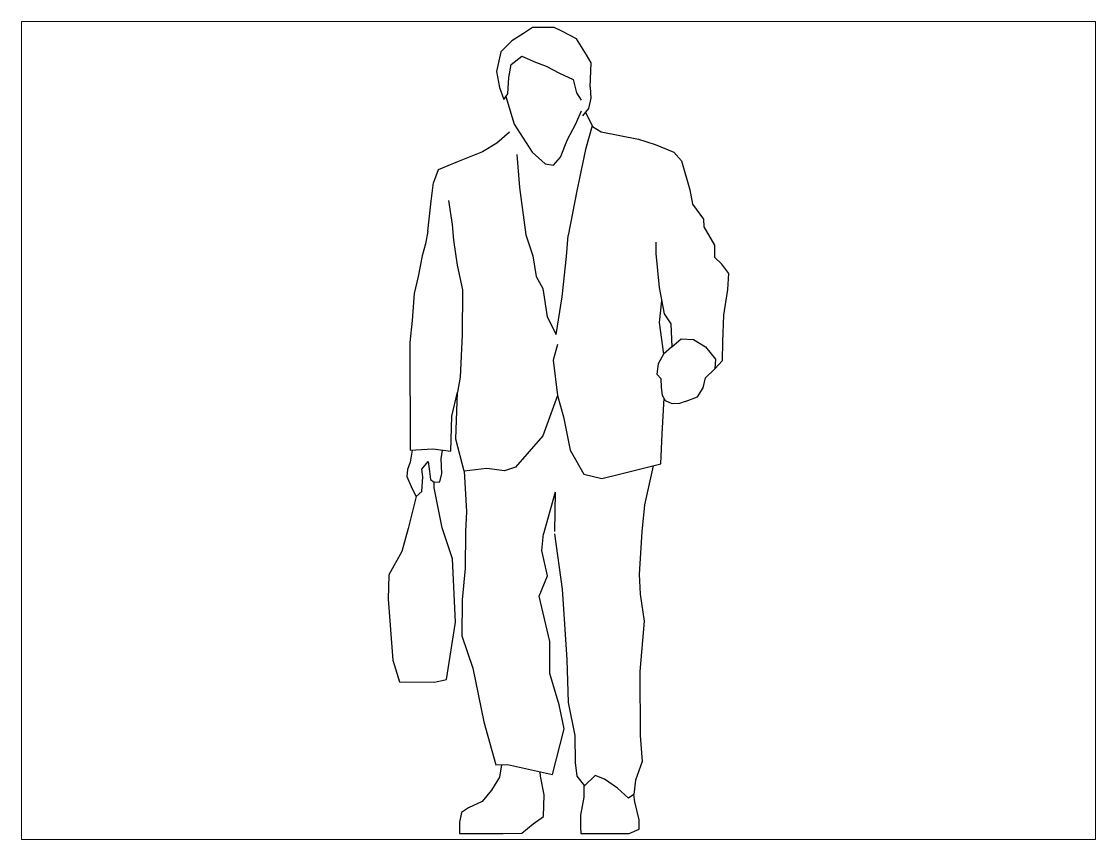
# Paper-space layout 'Layout1' of a CAD drawing. Header units: millimetres. Extents: x 1.05 to 9.45, y 0.8 to 7.2.
# The model-space entities are those that its viewports show. They can reach past a viewport. Long polylines and large blocks are cut down to what shows.
import ezdxf

# ---------------------------------------------------------------- set-up
doc = ezdxf.new("R2010")
doc.units = ezdxf.units.MM
doc.header["$MEASUREMENT"] = 0

# ---------------------------------------------------------------- blocks, each defined once
blk = doc.blocks.new('SYMBOL_Human_9_2D')
for p, q in [((-43.8, 1695.6), (-62.7, 1683.1)), ((1.5, 1695.6), (-43.8, 1695.6)), ((17.9, 1687.9), (1.5, 1695.6)), ((-62.7, 1683.1), (-87.2, 1667.2)), ((48.7, 1671.5), (17.9, 1687.9)), ((69.9, 1637.8), (48.7, 1671.5)), ((-87.2, 1667.2), (-110.4, 1644.1)), ((-110.4, 1644.1), (-119.6, 1603.1)), ((-88.7, 1617.6), (-66, 1635.4)), ((-66, 1635.4), (-37.6, 1622.4)), ((79.6, 1620.9), (69.9, 1637.8)), ((-119.6, 1603.1), (-113.3, 1568.9)), ((-93.5, 1590.1), (-88.7, 1617.6)), ((-37.6, 1622.4), (-14.9, 1614.2)), ((-14.9, 1614.2), (12.6, 1599.7)), ((77.7, 1569.8), (79.6, 1620.9)), ((-95.9, 1555.9), (-93.5, 1590.1)), ((12.6, 1599.7), (42, 1586.2)), ((42, 1586.2), (48.7, 1557.8)), ((-113.3, 1568.9), (-104.1, 1544.3)), ((48.7, 1557.8), (58.4, 1542.4)), ((-104.1, 1544.3), (-95.9, 1555.9)), ((-100, 1550.1), (-82.5, 1492.5)), ((46.5, 1491.5), (59.4, 1520.1)), ((-82.5, 1492.5), (-44.7, 1433.5)), ((29.9, 1460.2), (46.5, 1491.5)), ((81.3, 1488.9), (67.8, 1439)), ((15.2, 1422.5), (29.9, 1460.2)), ((-44.7, 1433.5), (-17.1, 1408.7)), ((0.4, 1405.9), (15.2, 1422.5)), ((67.8, 1439), (49.5, 1352.3)), ((-17.1, 1408.7), (0.4, 1405.9)), ((-257, 1330.1), (-251.7, 1369.4)), ((49.5, 1352.3), (31.1, 1257.8)), ((-263.9, 1267.5), (-257, 1330.1)), ((249.1, 1024.2), (231.7, 1008.7)), ((231.7, 1008.7), (220.2, 988.5)), ((220.2, 988.5), (217.3, 966.3)), ((217.3, 966.3), (226.9, 956.7)), ((314.7, 937.8), (319.5, 958.6)), ((303.1, 918.6), (314.7, 937.8)), ((9, 921.5), (21.5, 877.1)), ((277.1, 908.9), (303.1, 918.6)), ((21.5, 877.1), (35, 806.8)), ((35, 806.8), (64, 756.6)), ((139.2, 756.6), (225.7, 777.8)), ((64, 756.6), (101.6, 747)), ((101.6, 747), (139.2, 756.6)), ((45.8, 150), (49.3, 121.2)), ((49.3, 121.2), (65.6, 101.2)), ((65.6, 101.2), (87.8, 122.6))]:
    blk.add_line(p, q)
for points in [[(77.7, 1569.8), (78.6, 1546.7), (73.8, 1525), (61.5, 1509.8)], [(67.7, 1517.4), (82, 1487.4), (100.8, 1475.9), (178.9, 1460.4), (214.1, 1449.4)], [(-91.9, 1475.3), (-119.1, 1452.3), (-149, 1433.9), (-201.5, 1412.7), (-242, 1395.9), (-251.7, 1369.4)], [(214.1, 1449.4), (252.9, 1433.2), (269.3, 1414.9), (286.7, 1354.2), (292.5, 1324.3), (315.6, 1292.5), (316.6, 1276.1), (338.8, 1237.6), (338.8, 1212.5)], [(-76.9, 1428.4), (-71.1, 1359), (-57.6, 1259.8), (-43.1, 1215.4)], [(-220.5, 1331.6), (-212.8, 1281.5), (-209.9, 1248.2), (-202.2, 1195.7), (-190.6, 1143.7), (-191.6, 1049.2), (-195.5, 960.5), (-201.2, 928.7)], [(-263.9, 1267.5), (-268.8, 1240.5), (-275.5, 1215.4)], [(-43.1, 1215.4), (-36.3, 1171.6), (-21.9, 1146.6), (-13.2, 1086.8), (6.1, 1050.2), (18.6, 1129.2), (27.3, 1214), (31.1, 1257.8)], [(215.4, 1244), (215.3, 1220.2)], [(215.3, 1220.2), (222.1, 1148.5), (232.7, 1093.6), (247.2, 1072.4), (249.1, 1024.2), (268.4, 1040.5), (294.4, 1039.6), (319.5, 1024.2), (340.7, 998.1), (339.7, 977.9), (319.5, 958.6)], [(-275.5, 1215.4), (-284.4, 1171.7), (-292.2, 1135.9), (-297, 1079.6), (-301.9, 1033.1), (-300.9, 806.4), (-253.4, 809.3), (-215.6, 804.4), (-213.7, 878.1), (-201.2, 928.7)], [(339.7, 977.9), (355.2, 995.2), (356.1, 1034.8), (358.1, 1090.7), (366.8, 1144.6), (368.7, 1178.4), (354.2, 1197.7), (338.8, 1212.5)], [(227.4, 1121), (222.1, 1075.2), (231.7, 1008.7)], [(9, 1029), (-0.7, 995.7), (9, 921.5), (-21.9, 836.6), (-79.7, 771.1), (-102.9, 763.4), (-139.5, 768.2), (-187.7, 762.4), (-205.1, 829.9), (-201.2, 928.7)], [(277.1, 908.9), (264.9, 905), (250, 904.2), (235.9, 910.3), (229.4, 921.8), (227.2, 939.3), (226.9, 956.7)], [(225.7, 777.8), (228.5, 841.2), (232.7, 916.1)], [(-296.5, 806.6), (-300.7, 781.8), (-306.6, 766), (-307.7, 751.4), (-296.5, 725.1), (-288.2, 709), (-276.5, 719.9), (-274.1, 750.9), (-276.2, 767), (-263.4, 782.9), (-260.1, 762.1), (-258.2, 745.2), (-250.4, 739.7), (-238.5, 740.5), (-234.6, 757.9), (-235.6, 788.6), (-233.3, 806.7)], [(210.1, 774), (191.6, 692), (185.8, 634.8)], [(-187.7, 762.4), (-182.6, 677.5), (-184.6, 634.8)], [(-288.2, 709), (-305.2, 642.4), (-318.7, 593.6), (-345.6, 544.7), (-347, 493.7), (-337.1, 365.5), (-323.6, 319.5), (-249.9, 318.8), (-224.4, 324.4), (-206, 444.8), (-211.7, 578), (-233.6, 643.8), (-250.7, 727.4), (-250.4, 739.7)], [(3.5, 718.2), (-20.7, 631)], [(3.5, 718.2), (2.6, 635.8)], [(-184.6, 634.8), (-185.2, 558.6), (-191.6, 492.1), (-192.3, 416.3), (-168.9, 348.3), (-146.2, 235.7), (-120.7, 145), (-96.6, 145.8), (-1.5, 124.8), (22.4, 220.8), (12.5, 271.1), (-7.4, 337), (-7.4, 404.2), (-30, 499.9), (-12.3, 542.3), (-24.4, 595.5), (-20.7, 631)], [(185.8, 634.8), (180.4, 545.9), (182.5, 504.1), (191, 447.4), (181.8, 341.2), (182.5, 206.7), (186.8, 152.1)], [(2.5, 630.7), (18.2, 514.7), (28.1, 366.7), (30.9, 276.1), (45.1, 206.7), (45.8, 150)], [(-108.7, 145.4), (-112.9, 118.9), (-129.9, 91.6), (-149.9, 67.9), (-178.1, 54.5), (-192.9, 44.9), (-197.3, 24.9), (-197.3, 0.6), (-105.5, 0.6), (-66.4, 1.2), (-42.2, 21.2), (-21, 36.5), (-19.3, 81.8), (-26.9, 121.3), (-27.6, 130.6)], [(186.8, 152.1), (173, 113), (169.3, 82.7), (158.2, 75.3), (134.5, 96), (107.8, 115.2), (87.8, 122.6)], [(63.9, 103.2), (64.1, 77.5), (57.2, 39), (57.2, 13.8), (58.1, 0.6), (159.6, 0.6), (180.4, 10.1), (180.4, 29.4), (171.5, 67.1), (169.3, 82.7)]]:
    blk.add_lwpolyline(points)

msp = doc.modelspace()

# ---------------------------------------------------------------- block references
msp.add_blockref('SYMBOL_Human_9_2D', (0, 0))

psp = doc.layouts.get("Layout1")

# ---------------------------------------------------------------- viewports
at = {"layer": '0'}
psp.add_viewport(center=(5.25, 4), size=(8.4, 6.4), view_center_point=(10.8292, 848.0927), view_height=1719.934848, dxfattribs=at)

doc.saveas('drawing.dxf')
